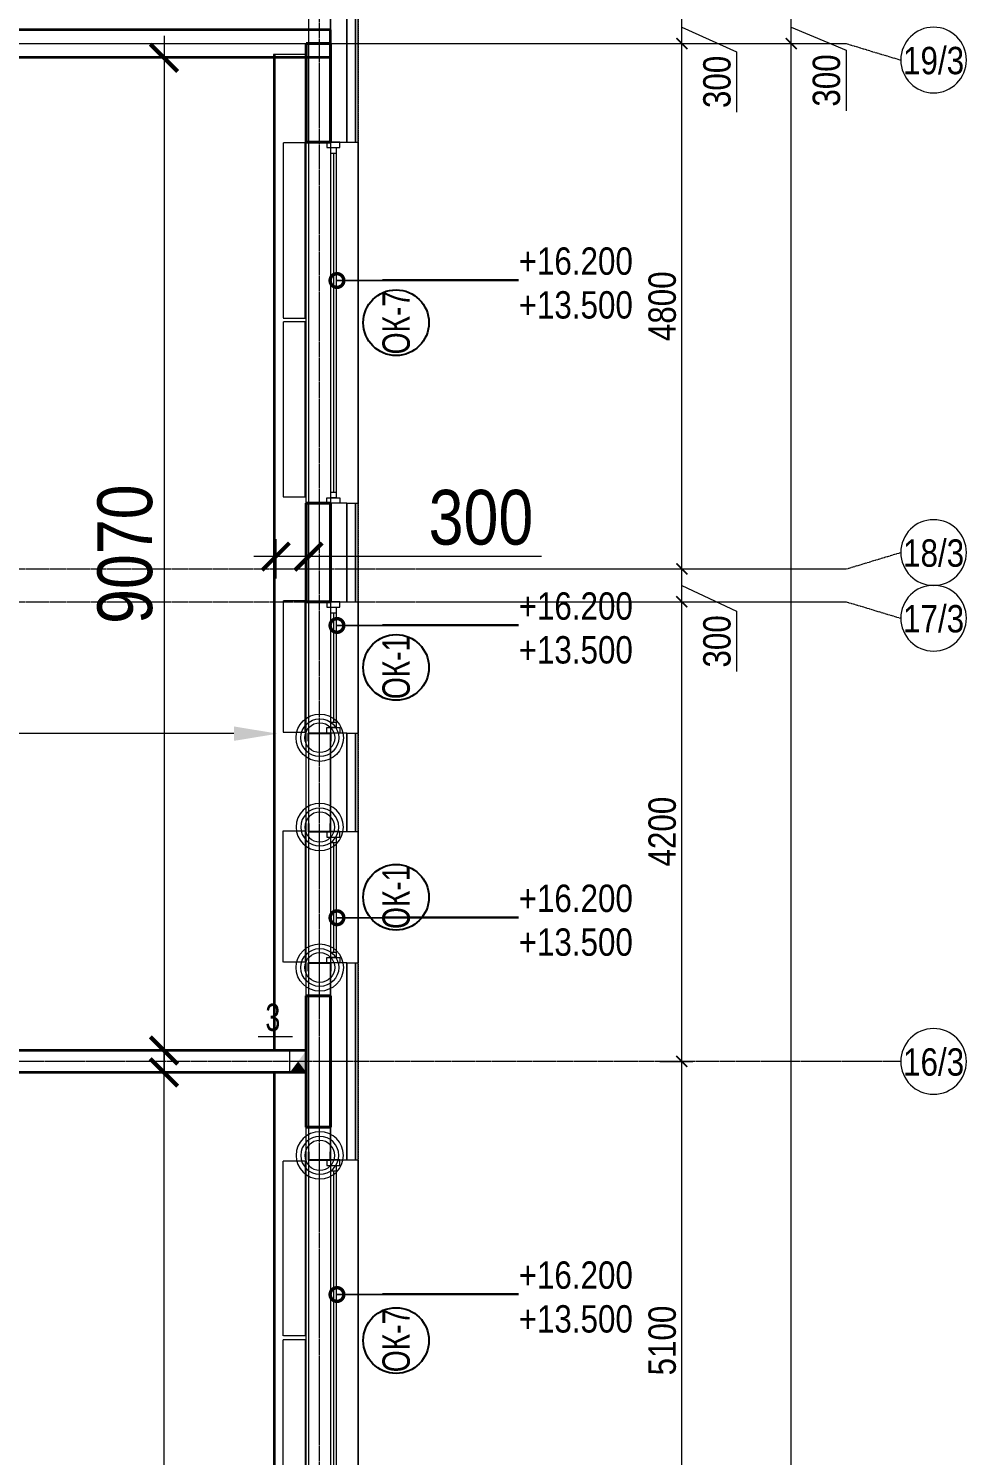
# Model space of a CAD drawing. Header units: millimetres. Extents: x -65509 to 912790, y 446 to 713294.
# Drawn here: x 501544 to 510111, y 562383 to 575421 of the extents above; entities that cross this region are included whole.
import ezdxf
from ezdxf import colors
from ezdxf.entities.mleader import LeaderData, LeaderLine
from ezdxf.enums import TextEntityAlignment as Align
from ezdxf.math import Vec2, Vec3

# ---------------------------------------------------------------- set-up
doc = ezdxf.new("R2010")
doc.units = ezdxf.units.MM
for name, pattern in [('CENTER2', [28.575, 19.05, -3.175, 3.175, -3.175]), ('DASHED', [19.05, 12.7, -6.35]), ('HIDDEN2', [4.7625, 3.175, -1.5875])]:
    doc.linetypes.add(name, pattern=pattern)
doc.layers.get('Defpoints').update_dxf_attribs({"color": 250})
for name, color, linetype, lineweight in [('A-Wall_Материал_Газоблок_Контур', 250, 'Continuous', 0), ('АР_Колонны', 250, 'Continuous', 30), ('АР_Окна', 250, 'Continuous', 5), ('АР_Окна марка', 250, 'Continuous', 9), ('АР_Отв. марка', 250, 'Continuous', 9), ('АР_Размеры обшивки', 250, 'Continuous', 5), ('АР_Стены ЖБ', 250, 'Continuous', 35), ('АР_Стены ПЕНОблок', 250, 'Continuous', 20), ('АР_Стены_дефшов', 250, 'Continuous', 0), ('АР_Тонкая', 250, 'Continuous', 5), ('АР_Утеплитель', 250, 'Continuous', 0), ('КМ_Фахверки', 250, 'Continuous', 25), ('Марка окна', 250, 'Continuous', 25), ('ОВ_Отопление', 250, 'Continuous', 5), ('Размеры зашивки ГКЛ', 250, 'Continuous', 0), ('РД_Оси_100', 250, 'Continuous', 0), ('РД_Оси_размер', 250, 'Continuous', 0)]:
    doc.layers.add(name, color=color, linetype=linetype, lineweight=lineweight)
doc.layers.add('АР_Делит', color=250, linetype='Continuous', lineweight=0, plot=False)
doc.layers.add('АР_Отопительные приборы', color=1, linetype='HIDDEN2', lineweight=0, true_color=0xff0000)
doc.layers.add('Зашивка радиаторов тип 1 (фанера и МДФ)', color=7, linetype='Continuous', lineweight=0, true_color=0x000085)
doc.styles.add('Arial0', font='arial.ttf')
doc.styles.add('Arial_09', font='ARIALN.TTF', dxfattribs={"width": 0.9})
doc.styles.add('Isocpeur3', font='isocpeur.ttf')
doc.styles.add('style1', font='ARIALN.TTF')
doc.styles.add('ккк', font='isocpeur.ttf', dxfattribs={"width": 0.85, "oblique": 15})
doc.dimstyles.new('Dim100_ареал', dxfattribs={"dimscale": 100, "dimtxt": 2.5, "dimasz": 1, "dimexe": 1, "dimexo": 1, "dimgap": 0.5, "dimtad": 1, "dimzin": 12, "dimdsep": 46, "dimtxsty": 'style1', "dimblk": 'ARCHTICK', "dimcen": 1, "dimdle": 1, "dimclrd": 256, "dimclre": 256, "dimaunit": 1, "dimadec": 0, "dimazin": 3, "dimtfac": 1, "dimtmove": 1, "dimatfit": 3, "dimldrblk": 'OPEN30', "dimfxl": 4, "dimfxlon": 1, "dimtolj": 1, "dimtzin": 0, "dimlwd": 9, "dimlwe": 9, "dimarcsym": 0})
doc.dimstyles.new('Dim200_ареал', dxfattribs={"dimscale": 100, "dimtxt": 5, "dimasz": 2.5, "dimexe": 2, "dimexo": 2, "dimgap": 1, "dimtad": 1, "dimzin": 12, "dimdsep": 46, "dimtxsty": 'style1', "dimblk": 'ARCHTICK', "dimcen": 3, "dimdle": 2, "dimclrd": 256, "dimclre": 256, "dimaunit": 1, "dimadec": 0, "dimazin": 3, "dimtfac": 1, "dimtmove": 1, "dimatfit": 3, "dimldrblk": 'OPEN30', "dimfxl": 5, "dimfxlon": 1, "dimtolj": 1, "dimtzin": 0, "dimlwd": 9, "dimlwe": 9, "dimarcsym": 0})

# ---------------------------------------------------------------- blocks, each defined once
blk = doc.blocks.new('_DotSmall')
at = {"color": 0, "linetype": 'ByBlock', "const_width": 0.5}
blk.add_lwpolyline([(-0.0625, 0, 1), (0.0625, 0, 1)], format="xyb", close=True, dxfattribs=at)
blk = doc.blocks.new('Ф_пеноблок 200')
at = {"layer": 'АР_Делит', "color": 1}
for radius in [216, 173, 136]:
    blk.add_circle((103, -42), radius, dxfattribs=at)
at = {"layer": 'КМ_Фахверки'}
blk.add_lwpolyline([(0, -75), (0, 0), (200, 0), (200, -75)], dxfattribs=at)
blk = doc.blocks.new('A-iden')
at = {"linetype": 'Continuous', "lineweight": 5}
blk.add_circle((0, -4), 3, dxfattribs=at)
at = {"color": 0, "linetype": 'Continuous', "lineweight": 20, "style": 'ккк', "width": 0.85}
blk.add_attdef('ID', text='', height=8, dxfattribs=at).set_placement((0.31, -3.85), align=Align.MIDDLE_CENTER)
blk = doc.blocks.new('_ArchTick')
at = {"color": 0, "linetype": 'ByBlock', "const_width": 0.15}
blk.add_lwpolyline([(-0.5, -0.5), (0.5, 0.5)], dxfattribs=at)
blk = doc.blocks.new('*D243')
at = {"layer": 'Defpoints', "color": 0, "transparency": 16777216}
for p in [(116910, 69000), (118910, 69000), (116910, 0)]:
    blk.add_point(p, dxfattribs=at)
at = {"layer": 'РД_Оси_размер', "color": 0, "lineweight": 5, "transparency": 16777216}
for p, q in [((118910, -100), (118910, 69100)), ((118710, 69000), (119010, 69000)), ((118710, 0), (119010, 0))]:
    blk.add_line(p, q, dxfattribs=at)
at = {"layer": 'РД_Оси_размер', "color": 0, "lineweight": 5, "transparency": 16777216, "xscale": 100, "yscale": 100, "zscale": 100}
for p, rotation in [((118910, 69000), 90), ((118910, 0), 270)]:
    blk.add_blockref('_ArchTick', p, dxfattribs=dict(at, rotation=rotation))
at = {"layer": 'РД_Оси_размер', "color": 0, "transparency": 16777216, "insert": (118732, 34500), "char_height": 250, "attachment_point": 5, "rotation": 90, "style": 'style1'}
blk.add_mtext('\\A1;69000', dxfattribs=at)
blk = doc.blocks.new('_Open30')
at = {"color": 0, "linetype": 'ByBlock', "lineweight": -2}
for p, q in [((-1, 0.268), (0, 0)), ((0, 0), (-1, -0.268)), ((0, 0), (-1, 0))]:
    blk.add_line(p, q, dxfattribs=at)
blk = doc.blocks.new('*D244')
at = {"layer": 'Defpoints', "color": 0, "transparency": 16777216}
for p in [(116910, 69300), (118910, 69300), (116910, 69000)]:
    blk.add_point(p, dxfattribs=at)
at = {"layer": 'РД_Оси_размер', "color": 0, "lineweight": 5, "transparency": 16777216}
for p, q in [((118910, 68900), (118910, 69400)), ((118710, 69300), (119010, 69300)), ((118910, 69150), (119410, 68939)), ((118710, 69000), (119010, 69000)), ((119410, 68939), (119410, 68387))]:
    blk.add_line(p, q, dxfattribs=at)
at = {"layer": 'РД_Оси_размер', "color": 0, "lineweight": 5, "transparency": 16777216, "xscale": 100, "yscale": 100, "zscale": 100}
for p, rotation in [((118910, 69300), 90), ((118910, 69000), 270)]:
    blk.add_blockref('_ArchTick', p, dxfattribs=dict(at, rotation=rotation))
at = {"layer": 'РД_Оси_размер', "color": 0, "transparency": 16777216, "insert": (119232, 68663), "char_height": 250, "attachment_point": 5, "rotation": 90, "style": 'style1'}
blk.add_mtext('\\A1;300', dxfattribs=at)
blk = doc.blocks.new('*D358')
at = {"layer": 'Defpoints', "color": 0, "transparency": 16777216}
for p in [(116910, 59700), (117910, 59700), (116910, 54600)]:
    blk.add_point(p, dxfattribs=at)
at = {"layer": 'РД_Оси_размер', "color": 0, "lineweight": 5, "transparency": 16777216}
for p, q in [((117910, 54500), (117910, 59800)), ((117710, 59700), (118010, 59700)), ((117710, 54600), (118010, 54600))]:
    blk.add_line(p, q, dxfattribs=at)
at = {"layer": 'РД_Оси_размер', "color": 0, "lineweight": 5, "transparency": 16777216, "xscale": 100, "yscale": 100, "zscale": 100}
for p, rotation in [((117910, 59700), 90), ((117910, 54600), 270)]:
    blk.add_blockref('_ArchTick', p, dxfattribs=dict(at, rotation=rotation))
at = {"layer": 'РД_Оси_размер', "color": 0, "transparency": 16777216, "insert": (117732, 57150), "char_height": 250, "attachment_point": 5, "rotation": 90, "style": 'style1'}
blk.add_mtext('\\A1;5100', dxfattribs=at)
blk = doc.blocks.new('*D359')
at = {"layer": 'Defpoints', "color": 0, "transparency": 16777216}
for p in [(116910, 63900), (117910, 63900), (116910, 59700)]:
    blk.add_point(p, dxfattribs=at)
at = {"layer": 'РД_Оси_размер', "color": 0, "lineweight": 5, "transparency": 16777216}
for p, q in [((117710, 63900), (118010, 63900)), ((117910, 59600), (117910, 64000)), ((117710, 59700), (118010, 59700))]:
    blk.add_line(p, q, dxfattribs=at)
at = {"layer": 'РД_Оси_размер', "color": 0, "lineweight": 5, "transparency": 16777216, "xscale": 100, "yscale": 100, "zscale": 100}
for p, rotation in [((117910, 63900), 90), ((117910, 59700), 270)]:
    blk.add_blockref('_ArchTick', p, dxfattribs=dict(at, rotation=rotation))
at = {"layer": 'РД_Оси_размер', "color": 0, "transparency": 16777216, "insert": (117732, 61800), "char_height": 250, "attachment_point": 5, "rotation": 90, "style": 'style1'}
blk.add_mtext('\\A1;4200', dxfattribs=at)
blk = doc.blocks.new('*D360')
at = {"layer": 'Defpoints', "color": 0, "transparency": 16777216}
for p in [(116910, 64200), (117910, 64200), (116910, 63900)]:
    blk.add_point(p, dxfattribs=at)
at = {"layer": 'РД_Оси_размер', "color": 0, "lineweight": 5, "transparency": 16777216}
for p, q in [((117910, 63800), (117910, 64300)), ((117710, 64200), (118010, 64200)), ((117910, 64050), (118410, 63814)), ((117710, 63900), (118010, 63900)), ((118410, 63814), (118410, 63262))]:
    blk.add_line(p, q, dxfattribs=at)
at = {"layer": 'РД_Оси_размер', "color": 0, "lineweight": 5, "transparency": 16777216, "xscale": 100, "yscale": 100, "zscale": 100}
for p, rotation in [((117910, 64200), 90), ((117910, 63900), 270)]:
    blk.add_blockref('_ArchTick', p, dxfattribs=dict(at, rotation=rotation))
at = {"layer": 'РД_Оси_размер', "color": 0, "transparency": 16777216, "insert": (118232, 63538), "char_height": 250, "attachment_point": 5, "rotation": 90, "style": 'style1'}
blk.add_mtext('\\A1;300', dxfattribs=at)
blk = doc.blocks.new('*D361')
at = {"layer": 'Defpoints', "color": 0, "transparency": 16777216}
for p in [(116910, 69000), (117910, 69000), (116910, 64200)]:
    blk.add_point(p, dxfattribs=at)
at = {"layer": 'РД_Оси_размер', "color": 0, "lineweight": 5, "transparency": 16777216}
for p, q in [((117910, 64100), (117910, 69100)), ((117710, 69000), (118010, 69000)), ((117710, 64200), (118010, 64200))]:
    blk.add_line(p, q, dxfattribs=at)
at = {"layer": 'РД_Оси_размер', "color": 0, "lineweight": 5, "transparency": 16777216, "xscale": 100, "yscale": 100, "zscale": 100}
for p, rotation in [((117910, 69000), 90), ((117910, 64200), 270)]:
    blk.add_blockref('_ArchTick', p, dxfattribs=dict(at, rotation=rotation))
at = {"layer": 'РД_Оси_размер', "color": 0, "transparency": 16777216, "insert": (117732, 66600), "char_height": 250, "attachment_point": 5, "rotation": 90, "style": 'style1'}
blk.add_mtext('\\A1;4800', dxfattribs=at)
blk = doc.blocks.new('*D362')
at = {"layer": 'Defpoints', "color": 0, "transparency": 16777216}
for p in [(116910, 69300), (117910, 69300), (116910, 69000)]:
    blk.add_point(p, dxfattribs=at)
at = {"layer": 'РД_Оси_размер', "color": 0, "lineweight": 5, "transparency": 16777216}
for p, q in [((117910, 68900), (117910, 69400)), ((117710, 69300), (118010, 69300)), ((117910, 69150), (118410, 68926)), ((117710, 69000), (118010, 69000)), ((118410, 68926), (118410, 68374))]:
    blk.add_line(p, q, dxfattribs=at)
at = {"layer": 'РД_Оси_размер', "color": 0, "lineweight": 5, "transparency": 16777216, "xscale": 100, "yscale": 100, "zscale": 100}
for p, rotation in [((117910, 69300), 90), ((117910, 69000), 270)]:
    blk.add_blockref('_ArchTick', p, dxfattribs=dict(at, rotation=rotation))
at = {"layer": 'РД_Оси_размер', "color": 0, "transparency": 16777216, "insert": (118232, 68650), "char_height": 250, "attachment_point": 5, "rotation": 90, "style": 'style1'}
blk.add_mtext('\\A1;300', dxfattribs=at)
blk = doc.blocks.new('Bottom_R_1600')
at = {"layer": 'АР_Отопительные приборы'}
blk.add_lwpolyline([(-800, -100), (800, -100), (800, 100), (-800, 100)], close=True, dxfattribs=at)
blk = doc.blocks.new('Bottom_R_1200')
at = {"layer": 'АР_Отопительные приборы'}
blk.add_lwpolyline([(-600, -100), (600, -100), (600, 100), (-600, 100)], close=True, dxfattribs=at)
blk = doc.blocks.new('Bottom_L_1200')
at = {"layer": 'АР_Отопительные приборы'}
blk.add_lwpolyline([(600, -100), (-600, -100), (-600, 100), (600, 100)], close=True, dxfattribs=at)
blk = doc.blocks.new('Bottom_L_1600')
at = {"layer": 'АР_Отопительные приборы'}
blk.add_lwpolyline([(800, -100), (-800, -100), (-800, 100), (800, 100)], close=True, dxfattribs=at)
blk = doc.blocks.new('*D661')
at = {"layer": 'Defpoints', "color": 0, "lineweight": 25, "transparency": 16777216}
for p in [(503149, 575153), (502781, 566083), (503155, 566083)]:
    blk.add_point(p, dxfattribs=at)
at = {"layer": 'АР_Размеры обшивки', "lineweight": 9, "transparency": 16777216}
for p, q in [((502781, 575353), (502781, 565883)), ((502949, 575153), (502581, 575153)), ((502955, 566083), (502581, 566083))]:
    blk.add_line(p, q, dxfattribs=at)
at = {"layer": 'АР_Размеры обшивки', "lineweight": 9, "transparency": 16777216, "xscale": 250, "yscale": 250, "zscale": 250}
for p, rotation in [((502781, 575153), 90), ((502781, 566083), 270)]:
    blk.add_blockref('_ArchTick', p, dxfattribs=dict(at, rotation=rotation))
at = {"layer": 'АР_Размеры обшивки', "color": 0, "transparency": 16777216, "insert": (502426, 570618), "char_height": 500, "attachment_point": 5, "rotation": 90, "style": 'style1'}
blk.add_mtext('\\A1;9070', dxfattribs=at)
blk = doc.blocks.new('*D662')
at = {"layer": 'Defpoints', "color": 0, "lineweight": 25, "transparency": 16777216}
for p in [(503149, 565883), (502780, 556783), (503161, 556783)]:
    blk.add_point(p, dxfattribs=at)
at = {"layer": 'АР_Размеры обшивки', "lineweight": 9, "transparency": 16777216}
for p, q in [((502780, 566083), (502780, 556583)), ((502949, 565883), (502580, 565883)), ((502961, 556783), (502580, 556783))]:
    blk.add_line(p, q, dxfattribs=at)
at = {"layer": 'АР_Размеры обшивки', "lineweight": 9, "transparency": 16777216, "xscale": 250, "yscale": 250, "zscale": 250}
for p, rotation in [((502780, 565883), 90), ((502780, 556783), 270)]:
    blk.add_blockref('_ArchTick', p, dxfattribs=dict(at, rotation=rotation))
at = {"layer": 'АР_Размеры обшивки', "color": 0, "transparency": 16777216, "insert": (502425, 561333), "char_height": 500, "attachment_point": 5, "rotation": 90, "style": 'style1'}
blk.add_mtext('\\A1;9100', dxfattribs=at)
blk = doc.blocks.new('*D763')
at = {"layer": 'Defpoints', "color": 0, "lineweight": 25, "transparency": 16777216}
for p in [(503801, 570954), (504101, 570954), (503801, 570596)]:
    blk.add_point(p, dxfattribs=at)
at = {"layer": 'АР_Размеры обшивки', "lineweight": 9, "transparency": 16777216}
for p, q in [((503801, 570754), (503801, 570396)), ((504101, 570754), (504101, 570396)), ((504301, 570596), (503601, 570596)), ((506228, 570596), (504101, 570596))]:
    blk.add_line(p, q, dxfattribs=at)
at = {"layer": 'АР_Размеры обшивки', "lineweight": 9, "transparency": 16777216, "xscale": 250, "yscale": 250, "zscale": 250, "rotation": 180}
blk.add_blockref('_ArchTick', (503801, 570596), dxfattribs=at)
at = {"layer": 'АР_Размеры обшивки', "lineweight": 9, "transparency": 16777216, "xscale": 250, "yscale": 250, "zscale": 250}
blk.add_blockref('_ArchTick', (504101, 570596), dxfattribs=at)
at = {"layer": 'АР_Размеры обшивки', "color": 0, "transparency": 16777216, "insert": (505676, 570952), "char_height": 500, "attachment_point": 5, "style": 'style1'}
blk.add_mtext('\\A1;300', dxfattribs=at)
blk = doc.blocks.new('MOK-МаркаПроема инж.')
blk.add_line((-1.33, -1.75), (1.8, -1.75))
at = {"color": 0, "style": 'Arial0', "width": 0.7}
blk.add_attdef('АР-ПРОЕМ:Коробка', text='', height=2.5, dxfattribs=at).set_placement((0, 0), align=Align.MIDDLE)
blk = doc.blocks.new('МОК-Наименование')
at = {"layer": 'Defpoints'}
blk.add_circle((0, 0), 3, dxfattribs=at)
at = {"color": 0, "linetype": 'ByBlock', "lineweight": -2, "style": 'Isocpeur3', "width": 0.8, "flags": 4}
blk.add_attdef('АР-ОКНО:НАИМЕНОВАНИЕ', text='', height=2.5, dxfattribs=at).set_placement((0, 0), align=Align.MIDDLE)
blk = doc.blocks.new('СОШ_2200_АР_ОСИ_М100_28.05.24')
at = {"layer": 'АР_Делит', "color": 5, "linetype": 'DASHED'}
blk.add_lwpolyline([(114955, 135155), (114955, -355), (93595.036, -355), (93595.036, 13855), (94145, 13855), (94145, 68320), (66055, 68320), (66055, 13857.73), (83455, 13857.73), (83455, -355), (45245, -355), (45245, 13145), (44695, 13145), (44695, 26755), (45245, 26755), (45245, 68320), (20455, 68320), (20455, 26755), (27955, 26755), (27955, 13145), (-355, 13145), (-355, 100855), (37145, 100855), (37145, 129155)], dxfattribs=at)
at = {"layer": 'РД_Оси_100', "linetype": 'CENTER2'}
for p, q in [((114600, -6155), (114600, 139938.679)), ((90799.446, 69000), (117755, 69000)), ((119910, 59700), (94200, 59700))]:
    blk.add_line(p, q, dxfattribs=at)
for points in [[(94200, 69000), (119410, 69000), (119910, 68850)], [(94200, 64200), (119410, 64200), (119910, 64350)], [(94200, 63900), (119410, 63900), (119910, 63750)]]:
    blk.add_lwpolyline(points, dxfattribs=at)
at = {"layer": 'РД_Оси_100', "color": 0}
ref = blk.add_blockref('A-iden', (120210, 69250), dxfattribs=dict(at, xscale=-100, yscale=100, zscale=100))
ref.add_attrib('ID', '19/3', dxfattribs={"layer": '0', "linetype": 'Continuous', "height": 250, "style": 'style1'}).set_placement((120210, 68850), align=Align.MIDDLE)
ref = blk.add_blockref('A-iden', (120210, 64750), dxfattribs=dict(at, xscale=-100, yscale=100, zscale=100))
ref.add_attrib('ID', '18/3', dxfattribs={"layer": '0', "linetype": 'Continuous', "height": 250, "style": 'style1'}).set_placement((120210, 64350), align=Align.MIDDLE)
ref = blk.add_blockref('A-iden', (120210, 64150), dxfattribs=dict(at, xscale=-100, yscale=100, zscale=100))
ref.add_attrib('ID', '17/3', dxfattribs={"layer": '0', "linetype": 'Continuous', "height": 250, "style": 'style1'}).set_placement((120210, 63750), align=Align.MIDDLE)
ref = blk.add_blockref('A-iden', (120210, 60100), dxfattribs=dict(at, xscale=-100, yscale=100, zscale=100))
ref.add_attrib('ID', '16/3', dxfattribs={"layer": '0', "linetype": 'Continuous', "height": 250, "style": 'style1'}).set_placement((120210, 59700), align=Align.MIDDLE)
at = {"layer": 'РД_Оси_размер'}
for base, p1, p2, picture, middle in [((118910, 69300), (116910, 69000), (116910, 69300), '*D244', (119410, 68889.275)), ((117910, 69300), (116910, 69000), (116910, 69300), '*D362', (118410, 68876.088)), ((117910, 64200), (116910, 63900), (116910, 64200), '*D360', (118410, 63764.388))]:
    dim = blk.add_linear_dim(base=base, p1=p1, p2=p2, angle=90, dimstyle='Dim100_ареал', dxfattribs=at)
    dim.commit()
    dim.dimension.update_dxf_attribs({"geometry": picture, "text_midpoint": middle, "dimtype": 128})
for base, p1, p2, picture, middle in [((118910, 69000), (116910, 0), (116910, 69000), '*D243', (118732.357, 34500)), ((117910, 69000), (116910, 64200), (116910, 69000), '*D361', (117732.357, 66600)), ((117910, 63900), (116910, 59700), (116910, 63900), '*D359', (117732.357, 61800)), ((117910, 59700), (116910, 54600), (116910, 59700), '*D358', (117732.357, 57150))]:
    dim = blk.add_linear_dim(base=base, p1=p1, p2=p2, angle=90, dimstyle='Dim100_ареал', dxfattribs=at)
    dim.commit()
    dim.dimension.update_dxf_attribs({"geometry": picture, "text_midpoint": middle})

msp = doc.modelspace()

# ---------------------------------------------------------------- hatches: boundary and pattern name
at = {"layer": 'ОВ_Отопление', "linetype": 'Continuous', "lineweight": 5}
for points in [[(503930.882, 565883.904), (504080.882, 565883.904), (504005.882, 565983.904)], [(503930.882, 565883.904), (504080.882, 565883.904), (504005.882, 565983.904)], [(504080.882, 565883.904), (504080.882, 566083.904), (504005.882, 565983.904)], [(504080.882, 565883.904), (504080.882, 566083.904), (504005.882, 565983.904)]]:
    msp.add_hatch(color=256, dxfattribs=at).paths.add_polyline_path(points, flags=0)

# ---------------------------------------------------------------- linework, layer by layer
at = {"layer": 'A-Wall_Материал_Газоблок_Контур', "linetype": 'Continuous', "lineweight": 0}
for p, q in [((504100.882, 574383.318), (504100.882, 571083.318)), ((504100.882, 570183.318), (504100.882, 568983.318)), ((504100.882, 568083.318), (504100.882, 566883.318)), ((504100.882, 565083.318), (504100.882, 561783.318))]:
    msp.add_line(p, q, dxfattribs=at)
at = {"layer": 'АР_Колонны', "linetype": 'HIDDEN2', "lineweight": 25}
for p, q in [((504080.882, 575283.318), (504300.882, 575283.318)), ((504080.882, 574383.318), (504080.882, 575283.318)), ((504300.882, 575283.318), (504300.882, 574383.318)), ((504300.882, 574383.318), (504080.882, 574383.318)), ((504080.882, 571083.318), (504300.882, 571083.318)), ((504080.882, 570183.318), (504080.882, 571083.318)), ((504080.882, 566583.318), (504300.882, 566583.318)), ((504080.882, 565383.318), (504080.882, 566583.318)), ((504300.882, 566583.318), (504300.882, 565383.318)), ((504300.882, 565383.318), (504080.882, 565383.318))]:
    msp.add_line(p, q, dxfattribs=at)
at = {"layer": 'АР_Колонны', "linetype": 'Continuous', "lineweight": 35}
for p, q in [((504080.882, 575283.318), (504080.882, 574383.318)), ((504300.882, 575283.318), (504080.882, 575283.318)), ((504300.882, 574383.318), (504300.882, 575283.318)), ((504080.882, 574383.318), (504300.882, 574383.318)), ((504080.882, 571083.318), (504080.882, 570183.318)), ((504300.882, 571083.318), (504080.882, 571083.318)), ((504080.882, 566583.318), (504080.882, 565383.318)), ((504300.882, 566583.318), (504080.882, 566583.318)), ((504300.882, 565383.318), (504300.882, 566583.318)), ((504080.882, 565383.318), (504300.882, 565383.318))]:
    msp.add_line(p, q, dxfattribs=at)
at = {"layer": 'АР_Окна', "linetype": 'Continuous', "lineweight": 5}
for p, q in [((504100.882, 574383.318), (504100.882, 571083.318)), ((504303.382, 574283.318), (504353.382, 574283.318)), ((504303.382, 571183.318), (504353.382, 571183.318)), ((504100.882, 570183.318), (504100.882, 568983.318)), ((504303.382, 569083.318), (504353.382, 569083.318)), ((504100.882, 568083.318), (504100.882, 566883.318)), ((504303.382, 567983.318), (504353.382, 567983.318)), ((504100.882, 565083.318), (504100.882, 561783.318)), ((504303.382, 564983.318), (504353.382, 564983.318))]:
    msp.add_line(p, q, dxfattribs=at)
for points in [[(504388.382, 574333.318), (504388.382, 574383.318), (504268.382, 574383.318), (504268.382, 574333.318)], [(504388.382, 571133.318), (504388.382, 571083.318), (504268.382, 571083.318), (504268.382, 571133.318)], [(504388.382, 569033.318), (504388.382, 568983.318), (504268.382, 568983.318), (504268.382, 569033.318)], [(504388.382, 568033.318), (504388.382, 568083.318), (504268.382, 568083.318), (504268.382, 568033.318)], [(504388.382, 565033.318), (504388.382, 565083.318), (504268.382, 565083.318), (504268.382, 565033.318)]]:
    msp.add_lwpolyline(points, close=True, dxfattribs=at)
at = {"layer": 'АР_Стены ЖБ', "linetype": 'Continuous', "lineweight": 35}
for p, q in [((504300.895, 575408.318), (493385.055, 575408.318)), ((504300.895, 575158.318), (504300.895, 575408.318)), ((493385.055, 575158.318), (504300.895, 575158.318)), ((504080.882, 566083.904), (496510.882, 566083.904)), ((504080.882, 565883.904), (504080.882, 566083.904)), ((496510.882, 565883.904), (504080.882, 565883.904))]:
    msp.add_line(p, q, dxfattribs=at)
at = {"layer": 'АР_Стены ЖБ', "linetype": 'Continuous', "lineweight": 40}
for p, q in [((504300.882, 575283.318), (504080.882, 575283.318)), ((504080.882, 575283.318), (504080.882, 574383.318)), ((504300.882, 574383.318), (504300.882, 575283.318)), ((504080.882, 574383.318), (504300.882, 574383.318)), ((504300.882, 571083.318), (504080.882, 571083.318)), ((504080.882, 571083.318), (504080.882, 570183.318)), ((504300.882, 566583.318), (504080.882, 566583.318)), ((504080.882, 566583.318), (504080.882, 565383.318)), ((504300.882, 565383.318), (504300.882, 566583.318)), ((504080.882, 565383.318), (504300.882, 565383.318))]:
    msp.add_line(p, q, dxfattribs=at)
at = {"layer": 'АР_Стены ЖБ', "linetype": 'Continuous', "lineweight": 15}
msp.add_line((503930.882, 565883.904), (503930.882, 566083.904), dxfattribs=at)
at = {"layer": 'АР_Стены ПЕНОблок', "linetype": 'Continuous', "lineweight": 20}
for p, q in [((504100.882, 576833.318), (504100.882, 574383.318)), ((504300.882, 574383.318), (504300.882, 576833.318)), ((504100.882, 574383.318), (504300.882, 574383.318)), ((504300.882, 571083.318), (504100.882, 571083.318)), ((504100.882, 571083.318), (504100.882, 570183.318)), ((504300.882, 568983.318), (504100.882, 568983.318)), ((504100.882, 568983.318), (504100.882, 568083.318)), ((504300.882, 568083.318), (504300.882, 568983.318)), ((504100.882, 568083.318), (504300.882, 568083.318)), ((504100.882, 566883.318), (504100.882, 565083.318)), ((504100.882, 565083.318), (504300.882, 565083.318))]:
    msp.add_line(p, q, dxfattribs=at)
at = {"layer": 'АР_Стены_дефшов', "linetype": 'Continuous', "lineweight": 0}
for p, q in [((504300.882, 575408.318), (504300.882, 575483.356)), ((493383.056, 575408.266), (504300.882, 575408.318))]:
    msp.add_line(p, q, dxfattribs=at)
at = {"layer": 'АР_Тонкая', "linetype": 'Continuous', "lineweight": 5}
for p, q in [((504450.882, 576833.318), (504450.882, 574383.318)), ((504530.882, 574383.318), (504530.882, 576833.318)), ((504530.882, 576833.318), (504530.882, 574383.318)), ((504555.882, 574383.318), (504555.882, 576833.318)), ((504450.882, 574383.318), (504555.882, 574383.318)), ((504450.882, 571083.318), (504555.882, 571083.318)), ((504450.882, 568983.318), (504555.882, 568983.318)), ((504450.882, 568983.318), (504450.882, 568083.318)), ((504530.882, 568083.318), (504530.882, 568983.318)), ((504530.882, 568983.318), (504530.882, 568083.318)), ((504555.882, 568083.318), (504555.882, 568983.318)), ((504450.882, 568083.318), (504555.882, 568083.318)), ((504450.882, 565083.318), (504555.882, 565083.318))]:
    msp.add_line(p, q, dxfattribs=at)
at = {"layer": 'АР_Утеплитель', "linetype": 'Continuous', "lineweight": 0}
for p, q in [((504300.882, 576833.318), (504300.882, 574383.318)), ((504450.882, 574383.318), (504450.882, 576833.318)), ((504300.882, 574383.318), (504450.882, 574383.318)), ((504450.882, 571083.318), (504300.882, 571083.318)), ((504450.882, 568983.318), (504300.882, 568983.318)), ((504300.882, 568983.318), (504300.882, 568083.318)), ((504450.882, 568083.318), (504450.882, 568983.318)), ((504300.882, 568083.318), (504450.882, 568083.318)), ((504300.882, 565083.318), (504450.882, 565083.318))]:
    msp.add_line(p, q, dxfattribs=at)
at = {"layer": 'Зашивка радиаторов тип 1 (фанера и МДФ)', "linetype": 'Continuous', "lineweight": 0}
for p, q in [((503780.883, 575183.318), (503780.882, 566083.318)), ((503793.383, 575183.318), (503780.883, 575183.318)), ((503793.383, 575183.318), (503793.382, 566083.318)), ((503793.382, 566083.318), (503793.383, 575183.318)), ((504080.883, 575183.318), (503793.383, 575183.318)), ((504080.882, 566083.318), (504080.883, 575183.318)), ((503780.882, 566083.318), (503793.382, 566083.318)), ((503793.382, 566083.318), (504080.882, 566083.318)), ((503780.883, 565883.318), (503780.882, 556783.318)), ((503793.383, 565883.318), (503780.883, 565883.318)), ((503793.383, 565883.318), (503793.382, 556783.318)), ((503793.382, 556783.318), (503793.383, 565883.318)), ((504080.883, 565883.318), (503793.383, 565883.318)), ((504080.882, 556783.318), (504080.883, 565883.318))]:
    msp.add_line(p, q, dxfattribs=at)
at = {"layer": 'ОВ_Отопление', "linetype": 'Continuous', "lineweight": 9}
for p, q in [((504080.882, 566083.904), (503930.882, 566083.904)), ((503930.882, 565883.904), (503930.882, 566083.904)), ((504080.882, 566083.904), (503930.882, 566083.904)), ((503930.882, 565883.904), (503930.882, 566083.904)), ((504080.882, 565883.904), (504080.882, 566083.904)), ((504080.882, 565883.904), (504080.882, 566083.904)), ((504080.882, 565883.904), (503930.882, 565883.904)), ((504080.882, 565883.904), (503930.882, 565883.904))]:
    msp.add_line(p, q, dxfattribs=at)

# ---------------------------------------------------------------- block references
at = {"layer": 'АР_Отв. марка', "linetype": 'Continuous', "lineweight": 9, "xscale": 100, "yscale": 100, "zscale": 100}
msp.add_blockref('MOK-МаркаПроема инж.', (503774.999, 566386.645), dxfattribs=at).add_auto_attribs({'АР-ПРОЕМ:Коробка': '3'})
at = {"layer": 'АР_Отопительные приборы'}
for name, p, rotation in [('Bottom_R_1600', (503970.882, 573575.093), 90), ('Bottom_R_1600', (503970.882, 571941.938), 90), ('Bottom_R_1200', (503970.882, 569591.938), 90), ('Bottom_L_1200', (503970.882, 567491.938), 89.99999999999999), ('Bottom_L_1600', (503970.882, 564275.093), 89.99999999999999), ('Bottom_L_1600', (503970.882, 562641.938), 89.99999999999999)]:
    msp.add_blockref(name, p, dxfattribs=dict(at, rotation=rotation))
at = {"layer": 'КМ_Фахверки'}
msp.add_blockref('Ф_пеноблок 200', (504100.882, 568983.318), dxfattribs=at)
at = {"layer": 'КМ_Фахверки', "xscale": -1, "rotation": 180}
for p in [(504100.882, 568083.318), (504100.882, 565083.318)]:
    msp.add_blockref('Ф_пеноблок 200', p, dxfattribs=at)

# ---------------------------------------------------------------- dimensions: what is measured, and where the dimension line sits
at = {"layer": 'АР_Размеры обшивки'}
for base, p1, p2, picture, middle in [((502780.882, 566083.318), (503148.883, 575153.318), (503155.132, 566083.318), '*D661', (502425.596, 570618.318)), ((502779.883, 556783.318), (503148.883, 565883.318), (503161.384, 556783.318), '*D662', (502424.597, 561333.318))]:
    dim = msp.add_linear_dim(base=base, p1=p1, p2=p2, angle=90, dimstyle='Dim200_ареал', override={"dimdec": 0}, dxfattribs=at)
    dim.commit()
    dim.dimension.update_dxf_attribs({"geometry": picture, "text_midpoint": middle})

# ---------------------------------------------------------------- leaders
at = {"layer": 'Марка окна', "lineweight": 0, "ltscale": 20}
ml = msp.add_multileader_mtext('Standard', dxfattribs=at)
ml.set_content('+16.200\\P+13.500', color=256, style='style1')
ml.set_leader_properties(color=256, linetype='ByLayer', lineweight=-1)
ml.set_arrow_properties(name='DOTSMALL')
ml.build(insert=Vec2(0, 0))
ml.multileader.update_dxf_attribs({"text_left_attachment_type": 6, "text_right_attachment_type": 6, "dogleg_length": 200, "arrow_head_size": 250})
ctx = ml.context
ctx.base_point, ctx.char_height, ctx.arrow_head_size, ctx.landing_gap_size, ctx.plane_origin = Vec3(506020.474, 573121.135), 250, 250, 0, Vec3(506415.451, 572436.608)
ctx.left_attachment, ctx.right_attachment = 6, 6
notes = []
notes.append((ctx, [(1, (1, 1, 0), (504958.869, 573121.135), (1, 0), 1061.605, [(0, [(504360.754, 573118.465)], 0, [])])]))
ctx.mtext.insert, ctx.mtext.line_spacing_factor, ctx.mtext.flow_direction = Vec3(506020.474, 573421.135), 0.96, 5
ctx.mtext.has_bg_fill, ctx.mtext.bg_color, ctx.mtext.bg_scale_factor, ctx.mtext.bg_transparency, ctx.mtext.use_window_bg_color = 1, -1027028792, 1.5, 0, 1
ml = msp.add_multileader_mtext('Standard', dxfattribs=at)
ml.set_content('+16.200\\P+13.500', color=256, style='style1')
ml.set_leader_properties(color=256, linetype='ByLayer', lineweight=-1)
ml.set_arrow_properties(name='DOTSMALL')
ml.build(insert=Vec2(0, 0))
ml.multileader.update_dxf_attribs({"text_left_attachment_type": 6, "text_right_attachment_type": 6, "dogleg_length": 200, "arrow_head_size": 250})
ctx = ml.context
ctx.base_point, ctx.char_height, ctx.arrow_head_size, ctx.landing_gap_size, ctx.plane_origin = Vec3(506020.474, 569969.381), 250, 250, 0, Vec3(506415.451, 569284.854)
ctx.left_attachment, ctx.right_attachment = 6, 6
notes.append((ctx, [(1, (1, 1, 0), (504958.869, 569969.381), (1, 0), 1061.605, [(0, [(504360.754, 569966.711)], 0, [])])]))
ctx.mtext.insert, ctx.mtext.line_spacing_factor, ctx.mtext.flow_direction = Vec3(506020.474, 570269.381), 0.96, 5
ctx.mtext.has_bg_fill, ctx.mtext.bg_color, ctx.mtext.bg_scale_factor, ctx.mtext.bg_transparency, ctx.mtext.use_window_bg_color = 1, -1027028792, 1.5, 0, 1
ml = msp.add_multileader_mtext('Standard', dxfattribs=at)
ml.set_content('+16.200\\P+13.500', color=256, style='style1')
ml.set_leader_properties(color=256, linetype='ByLayer', lineweight=-1)
ml.set_arrow_properties(name='DOTSMALL')
ml.build(insert=Vec2(0, 0))
ml.multileader.update_dxf_attribs({"text_left_attachment_type": 6, "text_right_attachment_type": 6, "dogleg_length": 200, "arrow_head_size": 250})
ctx = ml.context
ctx.base_point, ctx.char_height, ctx.arrow_head_size, ctx.landing_gap_size, ctx.plane_origin = Vec3(506020.474, 567298.943), 250, 250, 0, Vec3(506415.451, 566614.416)
ctx.left_attachment, ctx.right_attachment = 6, 6
notes.append((ctx, [(1, (1, 1, 0), (504958.869, 567298.943), (1, 0), 1061.605, [(0, [(504360.754, 567296.272)], 0, [])])]))
ctx.mtext.insert, ctx.mtext.line_spacing_factor, ctx.mtext.flow_direction = Vec3(506020.474, 567598.943), 0.96, 5
ctx.mtext.has_bg_fill, ctx.mtext.bg_color, ctx.mtext.bg_scale_factor, ctx.mtext.bg_transparency, ctx.mtext.use_window_bg_color = 1, -1027028792, 1.5, 0, 1
ml = msp.add_multileader_mtext('Standard', dxfattribs=at)
ml.set_content('+16.200\\P+13.500', color=256, style='style1')
ml.set_leader_properties(color=256, linetype='ByLayer', lineweight=-1)
ml.set_arrow_properties(name='DOTSMALL')
ml.build(insert=Vec2(0, 0))
ml.multileader.update_dxf_attribs({"text_left_attachment_type": 6, "text_right_attachment_type": 6, "dogleg_length": 200, "arrow_head_size": 250})
ctx = ml.context
ctx.base_point, ctx.char_height, ctx.arrow_head_size, ctx.landing_gap_size, ctx.plane_origin = Vec3(506020.474, 563856.436), 250, 250, 0, Vec3(506415.451, 563171.909)
ctx.left_attachment, ctx.right_attachment = 6, 6
notes.append((ctx, [(1, (1, 1, 0), (504958.869, 563856.436), (1, 0), 1061.605, [(0, [(504360.754, 563853.766)], 0, [])])]))
ctx.mtext.insert, ctx.mtext.line_spacing_factor, ctx.mtext.flow_direction = Vec3(506020.474, 564156.436), 0.96, 5
ctx.mtext.has_bg_fill, ctx.mtext.bg_color, ctx.mtext.bg_scale_factor, ctx.mtext.bg_transparency, ctx.mtext.use_window_bg_color = 1, -1027028792, 1.5, 0, 1
at = {"layer": 'Размеры зашивки ГКЛ'}
ml = msp.add_multileader_mtext('Standard', dxfattribs=at)
ml.set_content('\\pxsm1;Тип 1 ', color=(0, 0, 138), style='style1')
ml.set_leader_properties(color=256, linetype='ByLayer', lineweight=9)
ml.build(insert=Vec2(0, 0))
ml.multileader.update_dxf_attribs({"has_dogleg": 0, "text_left_attachment_type": 6, "text_right_attachment_type": 6, "text_bottom_attachment_type": 10, "dogleg_length": 25, "arrow_head_size": 400})
ctx = ml.context
ctx.base_point, ctx.char_height, ctx.arrow_head_size, ctx.landing_gap_size, ctx.plane_origin = Vec3(499977.366, 568978.277), 400, 400, 50, Vec3(494391.298, 575948.841)
ctx.left_attachment, ctx.right_attachment, ctx.top_attachment = 6, 6, 10
notes.append((ctx, [(1, (1, 1, 0), (501172.762, 568978.277), (-1, 0), 25, [(1, [(503820.174, 568978.277)], 0, [])])]))
ctx.mtext.insert, ctx.mtext.width, ctx.mtext.defined_height, ctx.mtext.line_spacing_factor, ctx.mtext.flow_direction = Vec3(500027.366, 569458.277), 1668.44707, 600, 0.3, 5
for ctx, leaders in notes:
    for number, flags, end, landing, length, lines in leaders:
        leader = LeaderData()
        leader.index, (leader.has_last_leader_line, leader.has_dogleg_vector, leader.attachment_direction) = number, flags
        leader.last_leader_point, leader.dogleg_vector, leader.dogleg_length = Vec3(end), Vec3(landing), length
        for number, points, colour, breaks in lines:
            line = LeaderLine()
            line.index, line.vertices, line.color, line.breaks = number, Vec3.list(points), colors.encode_raw_color(colour), breaks
            leader.lines.append(line)
        ctx.leaders.append(leader)

# ---------------------------------------------------------------- next in the draw order: linework, layer by layer
at = {"layer": 'A-Wall_Материал_Газоблок_Контур', "linetype": 'Continuous', "lineweight": 0}
for p, q in [((504555.882, 571083.318), (504555.882, 574383.318)), ((504555.882, 568983.318), (504555.882, 570183.318)), ((504555.882, 566883.318), (504555.882, 568083.318)), ((504555.882, 561783.318), (504555.882, 565083.318))]:
    msp.add_line(p, q, dxfattribs=at)
at = {"layer": 'АР_Колонны', "linetype": 'HIDDEN2', "lineweight": 25}
for p, q in [((504300.882, 571083.318), (504300.882, 570183.318)), ((504300.882, 570183.318), (504080.882, 570183.318))]:
    msp.add_line(p, q, dxfattribs=at)
at = {"layer": 'АР_Колонны', "linetype": 'Continuous', "lineweight": 35}
for p, q in [((504300.882, 570183.318), (504300.882, 571083.318)), ((504080.882, 570183.318), (504300.882, 570183.318))]:
    msp.add_line(p, q, dxfattribs=at)
at = {"layer": 'АР_Окна', "linetype": 'Continuous', "lineweight": 5}
for p, q in [((504555.882, 574383.318), (504555.882, 571083.318)), ((504328.382, 574283.318), (504328.382, 571183.318)), ((504555.882, 570183.318), (504555.882, 568983.318)), ((504303.382, 570083.318), (504353.382, 570083.318)), ((504328.382, 570083.318), (504328.382, 569083.318)), ((504555.882, 568083.318), (504555.882, 566883.318)), ((504328.382, 567983.318), (504328.382, 566983.318)), ((504303.382, 566983.318), (504353.382, 566983.318)), ((504555.882, 565083.318), (504555.882, 561783.318)), ((504328.382, 564983.318), (504328.382, 561883.318))]:
    msp.add_line(p, q, dxfattribs=at)
for points in [[(504303.382, 574333.318), (504353.382, 574333.318), (504353.382, 571133.318), (504303.382, 571133.318)], [(504388.382, 570133.318), (504388.382, 570183.318), (504268.382, 570183.318), (504268.382, 570133.318)], [(504303.382, 570133.318), (504353.382, 570133.318), (504353.382, 569033.318), (504303.382, 569033.318)], [(504303.382, 568033.318), (504353.382, 568033.318), (504353.382, 566933.318), (504303.382, 566933.318)], [(504388.382, 566933.318), (504388.382, 566883.318), (504268.382, 566883.318), (504268.382, 566933.318)], [(504303.382, 565033.318), (504353.382, 565033.318), (504353.382, 561833.318), (504303.382, 561833.318)]]:
    msp.add_lwpolyline(points, close=True, dxfattribs=at)
at = {"layer": 'АР_Стены ЖБ', "linetype": 'Continuous', "lineweight": 40}
for p, q in [((504300.882, 570183.318), (504300.882, 571083.318)), ((504080.882, 570183.318), (504300.882, 570183.318))]:
    msp.add_line(p, q, dxfattribs=at)
at = {"layer": 'АР_Стены ПЕНОблок', "linetype": 'Continuous', "lineweight": 20}
for p, q in [((504300.882, 570183.318), (504300.882, 571083.318)), ((504100.882, 570183.318), (504300.882, 570183.318)), ((504300.882, 566883.318), (504100.882, 566883.318)), ((504300.882, 565083.318), (504300.882, 566883.318))]:
    msp.add_line(p, q, dxfattribs=at)
at = {"layer": 'АР_Тонкая', "linetype": 'Continuous', "lineweight": 5}
for p, q in [((504450.882, 571083.318), (504450.882, 570183.318)), ((504530.882, 570183.318), (504530.882, 571083.318)), ((504530.882, 571083.318), (504530.882, 570183.318)), ((504555.882, 570183.318), (504555.882, 571083.318)), ((504450.882, 570183.318), (504555.882, 570183.318)), ((504450.882, 566883.318), (504555.882, 566883.318)), ((504450.882, 566883.318), (504450.882, 565083.318)), ((504530.882, 565083.318), (504530.882, 566883.318)), ((504530.882, 566883.318), (504530.882, 565083.318)), ((504555.882, 565083.318), (504555.882, 566883.318))]:
    msp.add_line(p, q, dxfattribs=at)
at = {"layer": 'АР_Утеплитель', "linetype": 'Continuous', "lineweight": 0}
for p, q in [((504300.882, 571083.318), (504300.882, 570183.318)), ((504450.882, 570183.318), (504450.882, 571083.318)), ((504300.882, 570183.318), (504450.882, 570183.318)), ((504450.882, 566883.318), (504300.882, 566883.318)), ((504300.882, 566883.318), (504300.882, 565083.318)), ((504450.882, 565083.318), (504450.882, 566883.318))]:
    msp.add_line(p, q, dxfattribs=at)
at = {"layer": 'КМ_Фахверки', "lineweight": 5}
msp.add_lwpolyline([(435451.032, 597333.318), (504300.882, 597333.318), (504300.882, 506183.318), (435100.882, 506183.318), (435100.882, 574808.318), (435451.032, 574808.318), (435451.032, 597333.318)], dxfattribs=at)

# ---------------------------------------------------------------- next in the draw order: block references
at = {"layer": 'АР_Окна марка', "linetype": 'Continuous', "lineweight": 9}
ref = msp.add_blockref('МОК-Наименование', (504900.882, 572733.318), dxfattribs=dict(at, xscale=100, yscale=100, zscale=100, rotation=90))
ref.add_attrib('АР-ОКНО:НАИМЕНОВАНИЕ', 'ОК-7', dxfattribs={"layer": '0', "color": 0, "linetype": 'ByBlock', "lineweight": -2, "height": 250, "rotation": 90, "style": 'Arial_09', "width": 0.9}).set_placement((504900.882, 572733.318), align=Align.MIDDLE)
ref = msp.add_blockref('МОК-Наименование', (504900.882, 569583.318), dxfattribs=dict(at, xscale=100, yscale=100, zscale=100, rotation=90))
ref.add_attrib('АР-ОКНО:НАИМЕНОВАНИЕ', 'ОК-1', dxfattribs={"layer": '0', "color": 0, "linetype": 'ByBlock', "lineweight": -2, "height": 250, "rotation": 90, "style": 'Arial_09', "width": 0.9}).set_placement((504900.882, 569583.318), align=Align.MIDDLE)
ref = msp.add_blockref('МОК-Наименование', (504900.882, 567483.318), dxfattribs=dict(at, xscale=100, yscale=100, zscale=100, rotation=90))
ref.add_attrib('АР-ОКНО:НАИМЕНОВАНИЕ', 'ОК-1', dxfattribs={"layer": '0', "color": 0, "linetype": 'ByBlock', "lineweight": -2, "height": 250, "rotation": 90, "style": 'Arial_09', "width": 0.9}).set_placement((504900.882, 567483.318), align=Align.MIDDLE)
ref = msp.add_blockref('МОК-Наименование', (504900.882, 563433.318), dxfattribs=dict(at, xscale=100, yscale=100, zscale=100, rotation=90))
ref.add_attrib('АР-ОКНО:НАИМЕНОВАНИЕ', 'ОК-7', dxfattribs={"layer": '0', "color": 0, "linetype": 'ByBlock', "lineweight": -2, "height": 250, "rotation": 90, "style": 'Arial_09', "width": 0.9}).set_placement((504900.882, 563433.318), align=Align.MIDDLE)
at = {"layer": 'КМ_Фахверки'}
msp.add_blockref('Ф_пеноблок 200', (504100.882, 566883.318), dxfattribs=at)
at = {"layer": 'РД_Оси_100'}
msp.add_blockref('СОШ_2200_АР_ОСИ_М100_28.05.24', (389600.882, 506283.318), dxfattribs=at)

# ---------------------------------------------------------------- next in the draw order: dimensions: what is measured, and where the dimension line sits
at = {"layer": 'АР_Размеры обшивки'}
dim = msp.add_linear_dim(base=(503800.878, 570596.318), p1=(504100.878, 570954.318), p2=(503800.878, 570954.318), dimstyle='Dim200_ареал', override={"dimdec": 0}, dxfattribs=at)
dim.commit()
dim.dimension.update_dxf_attribs({"geometry": '*D763', "text_midpoint": (505675.882, 570216.032), "dimtype": 160})

doc.saveas('drawing.dxf')
